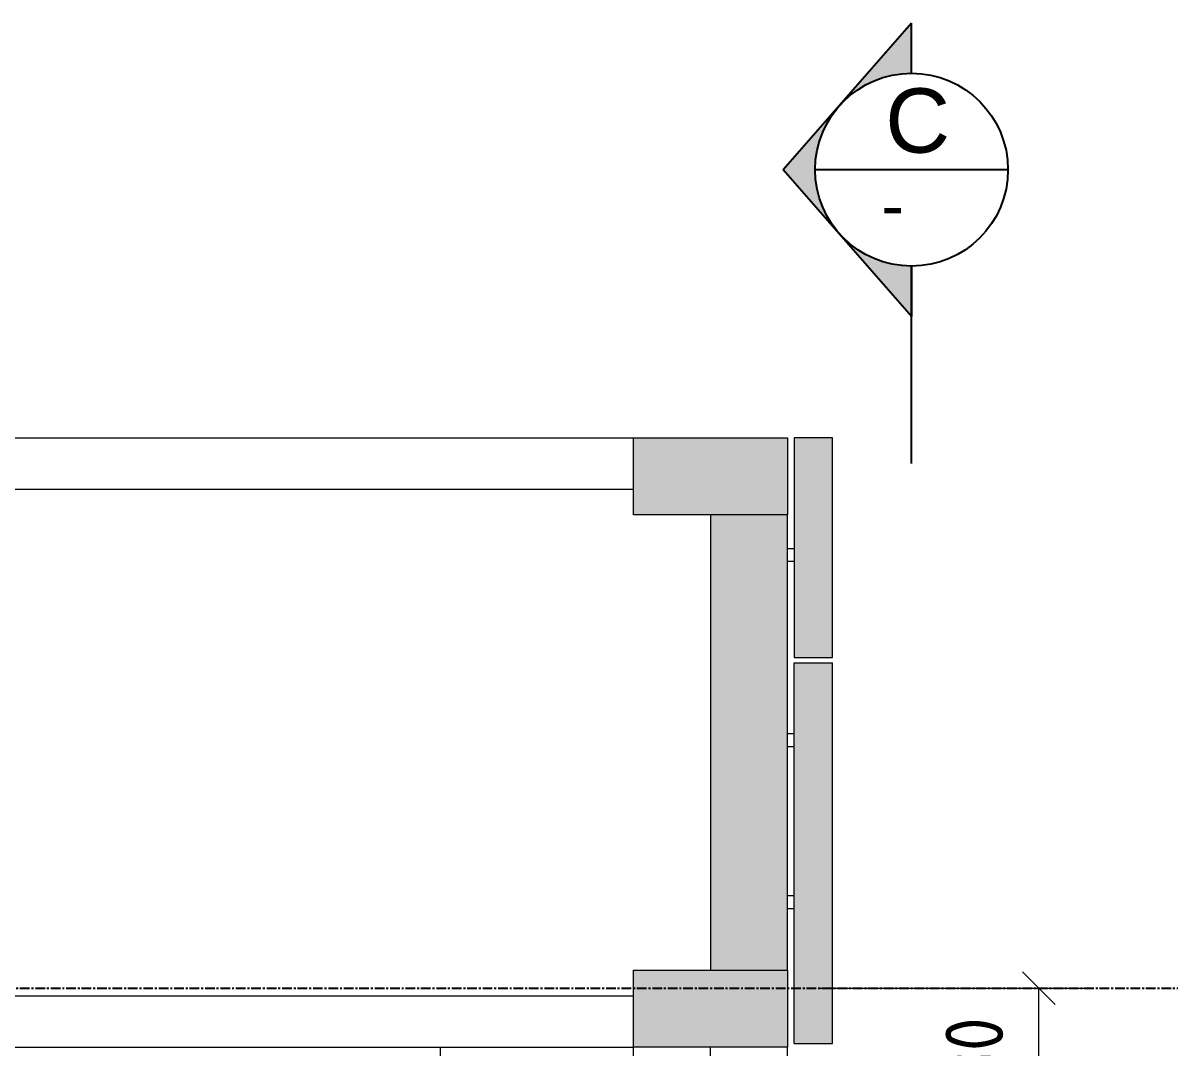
# Model space of a CAD drawing. Header units: millimetres. Extents: x -187664 to 435448, y -313239 to 299894.
# Drawn here: x 42441 to 46933, y -82176 to -78192 of the extents above; entities that cross this region are included whole.
import ezdxf

# ---------------------------------------------------------------- set-up
doc = ezdxf.new("R2010")
doc.units = ezdxf.units.MM
doc.linetypes.add('CENTER', pattern=[2, 1.25, -0.25, 0.25, -0.25])
doc.linetypes.add('XKITLINE00', pattern=[0])
for name, color, linetype in [('000 - EXISTING_COLUMN_MAIN_COLOR_1', 7, 'Continuous'), ('000 - EXISTING_CONCRETE_MAIN_COLOR_1', 7, 'Continuous'), ('000 - EXISTING_DIM_MAIN_COLOR_251', 7, 'Continuous')]:
    doc.layers.add(name, color=color, linetype=linetype)
for name, color, linetype, lineweight in [('Part', 7, 'Continuous', 0), ('Text', 7, 'Continuous', 0), ('Z-DIMENSIONS', 7, 'Continuous', 0)]:
    doc.layers.add(name, color=color, linetype=linetype, lineweight=lineweight)
doc.styles.add('ISOCPEUR', font='isocpeur.ttf')
doc.styles.add('RomanS', font='arial.ttf', dxfattribs={"width": 0.8})

# ---------------------------------------------------------------- blocks, each defined once
blk = doc.blocks.new('*A1515')
at = {"layer": 'Part'}
blk.add_hatch(color=7, dxfattribs=at).paths.add_polyline_path([(373.48, 162.744), (373.48, 165.144), (378.28, 165.144), (378.28, 162.744)], flags=17)
blk = doc.blocks.new('*A1616')
at = {"layer": 'Part'}
blk.add_hatch(color=7, dxfattribs=at).paths.add_polyline_path([(375.88, 165.144), (375.88, 179.304), (378.28, 179.304), (378.28, 165.144)], flags=17)
blk = doc.blocks.new('*A1717')
at = {"layer": 'Part'}
blk.add_hatch(color=7, dxfattribs=at).paths.add_polyline_path([(378.48, 162.864), (378.48, 174.704), (379.68, 174.704), (379.68, 162.864)], flags=17)
blk = doc.blocks.new('*A1818')
at = {"layer": 'Part'}
blk.add_hatch(color=7, dxfattribs=at).paths.add_polyline_path([(378.48, 174.864), (378.48, 181.704), (379.68, 181.704), (379.68, 174.864)], flags=17)
blk = doc.blocks.new('*A3939')
at = {"layer": 'Part'}
blk.add_hatch(color=7, dxfattribs=at).paths.add_polyline_path([(373.48, 179.304), (373.48, 181.704), (378.28, 181.704), (378.28, 179.304)], flags=17)
blk = doc.blocks.new('*A271268')
at = {"layer": 'Part', "color": 7, "linetype": 'XKITLINE00', "lineweight": 0}
for p, q in [((373.48, 165.144025), (378.28, 165.144025)), ((373.48, 162.744025), (373.48, 165.144025)), ((378.28, 165.144025), (378.28, 162.744025)), ((378.28, 162.744025), (373.48, 162.744025))]:
    blk.add_line(p, q, dxfattribs=at)
blk = doc.blocks.new('*A274271')
at = {"layer": '000 - EXISTING_CONCRETE_MAIN_COLOR_1', "color": 7, "linetype": 'XKITLINE00', "lineweight": 0}
for p, q in [((375.88, 139.784027), (375.88, 162.744025)), ((378.28, 161.784585), (378.28, 162.744025)), ((378.28, 139.784027), (378.28, 139.944587))]:
    blk.add_line(p, q, dxfattribs=at)
blk = doc.blocks.new('*A283280')
at = {"layer": 'Part', "color": 7, "linetype": 'XKITLINE00', "lineweight": 0}
for p, q in [((378.282483, 168.064027), (378.28, 168.064027)), ((378.282483, 166.464027), (378.282483, 168.064027)), ((378.28, 166.464027), (378.282483, 166.464027))]:
    blk.add_line(p, q, dxfattribs=at)
blk = doc.blocks.new('*A284281')
at = {"layer": 'Part', "color": 7, "linetype": 'XKITLINE00', "lineweight": 0}
for p, q in [((378.282483, 167.464027), (378.479993, 167.464027)), ((378.282483, 167.064027), (378.479993, 167.064027))]:
    blk.add_line(p, q, dxfattribs=at)
blk = doc.blocks.new('*A285282')
at = {"layer": '000 - EXISTING_COLUMN_MAIN_COLOR_1', "color": 7, "linetype": 'XKITLINE00', "lineweight": 0}
for p, q in [((378.28, 179.303982), (375.88, 179.303982)), ((375.88, 179.303982), (375.88, 165.144025)), ((378.28, 165.144025), (378.28, 179.303982)), ((375.88, 165.144025), (378.28, 165.144025))]:
    blk.add_line(p, q, dxfattribs=at)
blk = doc.blocks.new('*A286283')
at = {"layer": 'Part', "color": 7, "linetype": 'XKITLINE00', "lineweight": 0}
for p, q in [((378.282483, 172.504027), (378.479993, 172.504027)), ((378.282483, 172.104027), (378.479993, 172.104027))]:
    blk.add_line(p, q, dxfattribs=at)
blk = doc.blocks.new('*A287284')
at = {"layer": 'Part', "color": 7, "linetype": 'XKITLINE00', "lineweight": 0}
for p, q in [((378.282483, 173.104027), (378.28, 173.104027)), ((378.282483, 171.504027), (378.282483, 173.104027)), ((378.28, 171.504027), (378.282483, 171.504027))]:
    blk.add_line(p, q, dxfattribs=at)
blk = doc.blocks.new('*A288285')
at = {"layer": 'Part', "color": 7, "linetype": 'XKITLINE00', "lineweight": 0}
for p, q in [((378.282483, 178.864027), (378.28, 178.864027)), ((378.282483, 177.264027), (378.282483, 178.864027)), ((378.28, 177.264027), (378.282483, 177.264027))]:
    blk.add_line(p, q, dxfattribs=at)
blk = doc.blocks.new('*A289286')
at = {"layer": 'Part', "color": 7, "linetype": 'XKITLINE00', "lineweight": 0}
for p, q in [((378.282483, 178.264027), (378.479993, 178.264027)), ((378.282483, 177.864027), (378.479993, 177.864027))]:
    blk.add_line(p, q, dxfattribs=at)
blk = doc.blocks.new('*A290287')
at = {"layer": 'Part', "color": 7, "linetype": 'XKITLINE00', "lineweight": 0}
for p, q in [((378.479993, 162.864027), (378.479993, 174.704027)), ((378.479993, 174.704027), (379.679993, 174.704027)), ((379.679993, 162.864027), (379.679993, 174.704027)), ((378.479993, 162.864027), (379.679993, 162.864027))]:
    blk.add_line(p, q, dxfattribs=at)
blk = doc.blocks.new('*A291288')
at = {"layer": 'Part', "color": 7, "linetype": 'XKITLINE00', "lineweight": 0}
for p, q in [((379.679993, 181.704027), (378.479993, 181.704027)), ((378.479993, 181.704027), (378.479993, 174.864027)), ((379.679993, 174.864027), (379.679993, 181.704027)), ((378.479993, 174.864027), (379.679993, 174.864027))]:
    blk.add_line(p, q, dxfattribs=at)
blk = doc.blocks.new('*A848834')
at = {"layer": '000 - EXISTING_CONCRETE_MAIN_COLOR_1', "color": 7, "linetype": 'XKITLINE00', "lineweight": 0}
for p, q in [((367.479592, 164.344502), (373.48, 164.344502)), ((367.479592, 164.344025), (367.479592, 164.344502)), ((367.479592, 145.384964), (367.479592, 162.744025)), ((373.48, 161.944025), (373.48, 162.744025)), ((373.48, 161.944025), (375.88, 161.944025)), ((378.28, 161.944025), (378.28042, 161.944025)), ((378.280417, 161.784585), (378.28042, 161.944025)), ((372.680152, 145.384), (372.680334, 145.384)), ((372.680334, 145.384), (372.680334, 139.784027))]:
    blk.add_line(p, q, dxfattribs=at)
blk = doc.blocks.new('*A849835')
at = {"layer": 'Part', "color": 7, "linetype": 'XKITLINE00', "lineweight": 0}
for p, q in [((367.479592, 164.344417), (373.48, 164.344735)), ((367.479592, 164.344025), (367.479592, 164.344417))]:
    blk.add_line(p, q, dxfattribs=at)
blk = doc.blocks.new('*A10161001')
at = {"layer": 'Part', "color": 7, "linetype": 'XKITLINE00', "lineweight": 0}
for p, q in [((373.48, 181.703982), (378.28, 181.703982)), ((373.48, 179.303982), (373.48, 181.703982)), ((378.28, 181.703982), (378.28, 179.303982)), ((378.28, 179.303982), (373.48, 179.303982))]:
    blk.add_line(p, q, dxfattribs=at)
blk = doc.blocks.new('*A10181003')
at = {"layer": '000 - EXISTING_CONCRETE_MAIN_COLOR_1', "color": 7, "linetype": 'XKITLINE00', "lineweight": 0}
for p, q in [((325.48, 181.703982), (373.48, 181.703982)), ((325.48, 180.103982), (373.48, 180.103982))]:
    blk.add_line(p, q, dxfattribs=at)
blk = doc.blocks.new('*A10191004')
at = {"layer": '000 - EXISTING_CONCRETE_MAIN_COLOR_1', "color": 7, "linetype": 'XKITLINE00', "lineweight": 0}
for p, q in [((325.48, 164.344025), (373.479977, 164.344025)), ((325.48, 162.744025), (373.479977, 162.744025))]:
    blk.add_line(p, q, dxfattribs=at)
blk = doc.blocks.new('*A29022811')
at = {"layer": 'Z-DIMENSIONS', "color": 7, "linetype": 'XKITLINE00', "lineweight": 0}
for p, q in [((385.591997, 165.093117), (386.610231, 164.074883)), ((379.28, 164.584), (387.541114, 164.584)), ((386.101114, 159.544585), (386.101114, 164.584)), ((385.591997, 160.053702), (386.610231, 159.035468)), ((377.759973, 159.544585), (387.541114, 159.544585))]:
    blk.add_line(p, q, dxfattribs=at)
at = {"layer": 'Z-DIMENSIONS', "color": 7}
for p in [(386.101114, 164.584), (386.101114, 159.544585)]:
    blk.add_point(p, dxfattribs=at)
at = {"layer": 'Z-DIMENSIONS', "color": 7, "style": 'ISOCPEUR', "width": 0.85}
blk.add_text('630', height=1.8, rotation=90.00021, dxfattribs=at).set_placement((384.991114, 160.440074))
blk = doc.blocks.new('A2')
at = {"layer": '000 - EXISTING_DIM_MAIN_COLOR_251'}
blk.add_hatch(color=7, dxfattribs=at).paths.add_polyline_path([(0, 9.122), (-8.001, 0), (0, -9.122), (0, -6, -0.414214), (-6, 0, -0.414214), (0, 6)])
at = {"layer": '000 - EXISTING_DIM_MAIN_COLOR_251', "color": 7}
for p, q in [((0, 9.122), (-8.001, 0)), ((0, 6), (0, 9.122)), ((6, 0), (-6, 0)), ((0, -9.122), (-8.001, 0)), ((0, -6), (0, -9.122))]:
    blk.add_line(p, q, dxfattribs=at)
blk.add_circle((0, 0), 6, dxfattribs=at)

msp = doc.modelspace()

# ---------------------------------------------------------------- linework, layer by layer
at = {"color": 7}
msp.add_line((45896.845, -79904.263), (45896.845, -79136.663), dxfattribs=at)
at = {"color": 7, "linetype": 'CENTER', "ltscale": 30}
msp.add_line((15908.532, -81943.924), (46932.879, -81943.924), dxfattribs=at)

# ---------------------------------------------------------------- block references
at = {"color": 7, "xscale": 62.5, "yscale": 62.5, "zscale": 62.5}
msp.add_blockref('A2', (45896.845, -78761.663), dxfattribs=at)
at = {"color": 7, "lineweight": 0, "xscale": 125, "yscale": 125, "zscale": 125}
for name in ['*A10181003', '*A3939', '*A10161001', '*A1818', '*A291288', '*A1616', '*A285282', '*A288285', '*A289286', '*A1717', '*A290287', '*A287284', '*A286283', '*A283280', '*A284281', '*A1515', '*A271268', '*A29022811', '*A10191004', '*A849835', '*A848834', '*A274271']:
    msp.add_blockref(name, (-1870.442, -102516.924), dxfattribs=at)

# ---------------------------------------------------------------- texts
at = {"color": 7, "style": 'RomanS'}
msp.add_text('C', height=250, dxfattribs=at).set_placement((45794.453, -78695.407))
at = {"layer": 'Text', "color": 7, "style": 'RomanS'}
msp.add_text('-', height=187.5, dxfattribs=at).set_placement((45779.728, -78993.442))

doc.saveas('drawing.dxf')
